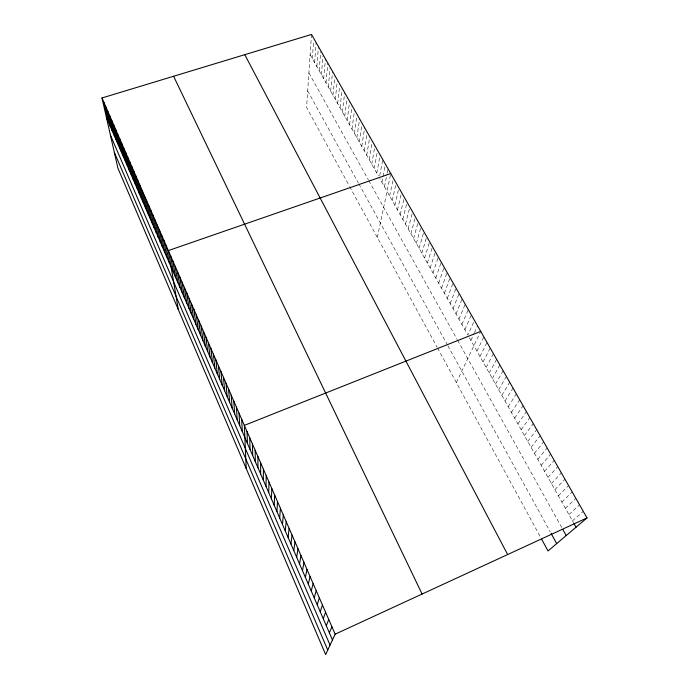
<?xml version="1.0" encoding="UTF-8"?>
<svg xmlns="http://www.w3.org/2000/svg" width="689" height="689" viewBox="0 0 689 689"><rect width="100%" height="100%" fill="white"/><g stroke="black" fill="none" stroke-linecap="round" stroke-linejoin="round"><path stroke-width="0.52" stroke-dasharray="3.44 2.58" d="M311.497 34.45L306.571 107.441L349.202 185.754M312.367 58.625L313.495 42.727M314.615 62.621L316.105 42.546M316.871 66.635L318.43 46.619M319.136 70.657L320.678 51.761M321.41 74.705L323.02 55.869M323.701 78.77L325.458 58.953M326 82.852L327.826 63.104M328.308 86.96L330.1 68.306M330.625 91.077L332.589 71.467M332.951 95.22L334.88 76.703M335.293 99.38L337.291 80.923M337.644 103.557L339.358 88.235M340.004 107.751L342.132 89.432M342.381 111.971L344.698 92.705M344.758 116.2L347.023 98.079M347.153 120.454L349.487 102.411M349.564 124.735L351.958 106.752M351.976 129.024L354.447 111.127M354.404 133.339L356.945 115.511M356.842 137.679L359.606 118.878M359.296 142.037L361.983 124.347M361.759 146.412L364.679 127.766M364.231 150.805L367.228 132.245M366.712 155.223L369.795 136.749M369.209 159.659L372.37 141.271M371.724 164.12L374.962 145.81M374.239 168.598L377.563 150.374M376.771 173.103L380.173 154.965M379.708 175.617L382.8 159.572M381.878 182.172L385.444 164.206M384.445 186.736L387.029 174.119M387.235 173.068L388.096 168.865M377.339 237.429L390.766 173.542M389.629 195.943L393.23 179.295M392.239 200.585L396.149 182.99M394.866 205.253L398.63 188.777M397.501 209.938L401.584 192.532M400.154 214.649L404.322 197.338M402.815 219.386L407.078 202.17M405.494 224.14L409.843 207.027M408.181 228.92L412.366 212.91M410.885 233.717L415.424 216.811M413.598 238.549L418.232 221.737M416.328 243.398L421.057 226.698M419.067 248.273L423.89 231.676M421.823 253.173L426.749 236.68M424.596 258.099L429.617 241.71M427.378 263.043L432.494 246.774M430.177 268.021L435.396 251.855M432.993 273.016L438.307 256.963M435.818 278.037L441.236 262.096M438.66 283.084L444.172 267.263M441.511 288.157L447.135 272.456M444.379 293.264L450.106 277.667M447.264 298.389L452.733 283.885M450.167 303.539L456.101 288.183M453.078 308.715L459.115 293.488M456.006 313.926L462.155 298.811M458.952 319.153L465.204 304.168M461.906 324.416L468.279 309.559M464.886 329.695L471.362 314.968M473.584 322.357L467.874 335.009L379.828 178.537M470.88 340.349L474.006 333.597M474.454 332.632L477.58 325.88M456.359 382.576L480.715 331.383M476.934 351.114L483.867 336.912M479.983 356.54L487.037 342.476M483.049 361.992L490.224 348.066M486.141 367.478L493.427 353.69M489.242 372.99L496.648 359.339M492.351 378.528L499.887 365.024M495.486 384.1L503.142 370.734M498.638 389.698L506.415 376.478M501.807 395.322L509.705 382.257M504.994 400.981L513.021 388.062M508.189 406.674L516.345 393.901M511.41 412.392L519.695 399.775M514.649 418.145L523.054 405.683M517.895 423.924L526.439 411.626M521.168 429.738L529.85 417.594M524.458 435.586L533.269 423.597M527.765 441.46L536.714 429.635M531.09 447.368L540.167 435.715M534.431 453.31L543.655 441.821M537.79 459.287L547.152 447.962M541.175 465.29L550.675 454.137M544.568 471.328L554.214 460.355M547.988 477.408L557.771 466.599M551.424 483.514L561.354 472.887M554.878 489.655L564.963 479.208M558.357 495.83L568.58 485.564M561.845 502.04L572.223 491.955M565.359 508.284L575.892 498.388M568.89 514.562L579.578 504.856M572.447 520.875L583.282 511.367M310.128 54.655L378.304 175.816M469.373 337.679L573.472 522.693M308.896 72.948L368.314 179.769M368.796 180.647L457.143 339.479M457.625 340.34L561.793 527.619M307.682 90.879L358.409 183.093M358.874 183.946L446.937 344.044M447.859 345.714L550.115 531.624M349.65 186.581L437.067 347.144M437.515 347.954L540.779 537.635"/><path stroke-width="1.03" d="M260.631 473.946L260.649 462.853M263.31 480.138L263.422 469.226M266.006 486.365L266.204 475.643M268.71 492.626L269.011 482.085M271.432 498.922L271.828 488.57M274.179 505.261L274.67 495.098M276.926 511.626L277.521 501.661M279.7 518.033L280.389 508.258M282.49 524.475L283.282 514.907M285.289 530.952L286.185 521.582M288.114 537.472L289.104 528.308M290.947 544.026L292.05 535.069M293.798 550.623L295.004 541.873M296.666 557.255L297.984 548.711M299.551 563.921L300.972 555.592M302.454 570.63L303.987 562.525M305.373 577.382L307.018 569.493M308.31 584.169L310.067 576.504M311.264 590.998L313.133 583.557M314.244 597.871L316.217 590.654M317.233 604.778L319.326 597.802M320.239 611.729L322.452 604.985M323.262 618.722L325.596 612.22M326.31 625.758L328.756 619.489M329.368 632.838L331.943 626.809M587.011 517.904L335.147 634.181L325.647 654.55L117.905 168.133L101.989 97.967L311.497 34.45L587.011 517.904L548.039 550.959L541.683 539.289M480.715 331.383L244.354 425.38L246.197 468.511M390.766 173.542L168.349 250.589L178.279 309.499M573.98 523.597L576.021 527.231M562.767 529.376L566.203 535.56M551.054 533.329L556.712 543.612M244.784 54.672L507.638 554.55M173.602 76.255L422.09 594.039M101.989 97.967L335.147 634.181M106.407 117.466L332.451 639.96M110.404 135.07L330.057 645.102M114.305 152.278L327.749 650.046M105.83 106.812L110.162 126.147M103.901 102.377L108.285 121.798M107.768 111.265L112.057 130.522M109.715 115.743L113.961 134.923M111.67 120.239L115.873 139.333M115.606 129.299L119.722 148.23M113.633 124.761L117.793 143.768M117.595 133.864L121.66 152.708M119.593 138.455L123.607 157.213M121.591 143.062L125.562 161.734M123.607 147.696L127.525 166.282M125.631 152.347L129.506 170.846M127.663 157.032L131.487 175.437M129.713 161.726L133.485 180.044M131.763 166.454L135.483 184.678M133.83 171.208L137.499 189.337M135.905 175.979L139.522 194.014M137.989 180.776L141.564 198.716M140.091 185.599L143.605 203.444M142.201 190.448L145.655 208.19M144.32 195.314L147.722 212.961M146.447 200.215L149.797 217.758M148.583 205.133L151.881 222.573M150.736 210.085L153.974 227.422M152.898 215.054L156.084 232.288M155.068 220.049L158.203 237.18M157.256 225.079L160.33 242.097M159.452 230.126L162.466 247.041M161.657 235.199L164.611 252.002M163.879 240.306L166.772 256.997M166.109 245.43L168.943 262.009M170.605 255.783L173.318 272.129M172.879 261.002L175.531 277.236M175.161 266.247L177.745 282.369M177.452 271.526L179.975 287.52M179.76 276.832L182.223 292.704M182.077 282.163L184.471 297.915M184.411 287.52L186.745 303.151M186.753 292.911L189.019 308.414M189.113 298.328L191.309 313.71M191.482 303.78L193.609 319.024M193.859 309.258L195.917 324.373M196.253 314.761L198.243 329.747M198.665 320.299L200.585 335.155M201.085 325.871L202.936 340.581M203.513 331.469L205.296 346.042M205.968 337.093L207.673 351.536M208.422 342.752L210.059 357.048M210.903 348.445L212.462 362.603M213.383 354.163L214.873 368.176M215.89 359.916L217.302 373.782M218.404 365.704L219.739 379.424M220.936 371.526L222.194 385.091M223.477 377.374L224.657 390.792M226.035 383.256L227.137 396.519M228.61 389.173L229.626 402.281M231.194 395.124L232.133 408.077M233.795 401.11L234.656 413.9M236.413 407.121L237.188 419.756M239.049 413.176L239.738 425.647M241.693 419.265L242.295 431.564M247.032 431.538L247.463 443.509M249.719 437.73L250.064 449.529M252.432 443.957L252.682 455.584M255.154 450.218L255.318 461.673M257.893 456.523L257.97 467.797"/></g></svg>
